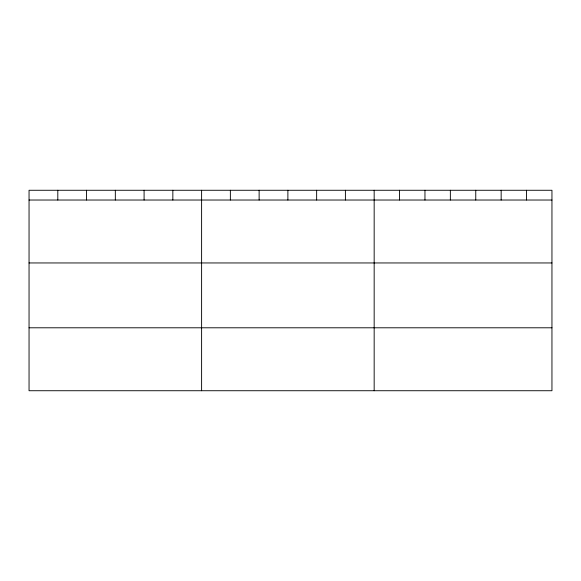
<?xml version="1.0" encoding="UTF-8"?>
<svg xmlns="http://www.w3.org/2000/svg" width="581" height="581" viewBox="0 0 581 581"><rect width="100%" height="100%" fill="white"/><g stroke="black" fill="none" stroke-linecap="round" stroke-linejoin="round"><path stroke-width="0.87" d="M551.95 200.024L551.95 390.73L29.05 390.73L29.05 190.27L551.95 190.27L551.95 200.024L29.05 200.024M29.05 262.953L551.95 262.953M29.05 327.793L551.95 327.793M526.553 190.27L526.553 200.024M501.156 190.27L501.156 200.024M475.759 190.27L475.759 200.024M450.355 190.27L450.355 200.024M424.958 190.27L424.958 200.024M399.561 190.27L399.561 200.024M374.164 190.27L374.164 390.73M345.404 190.27L345.404 200.024M316.645 190.27L316.645 200.024M287.885 190.27L287.885 200.024M259.126 190.27L259.126 200.024M230.366 190.27L230.366 200.024M201.607 190.27L201.607 390.73M172.847 190.27L172.847 200.024M144.088 190.27L144.088 200.024M115.329 190.27L115.329 200.024M86.569 190.27L86.569 200.024M57.809 190.27L57.809 200.024"/></g></svg>
